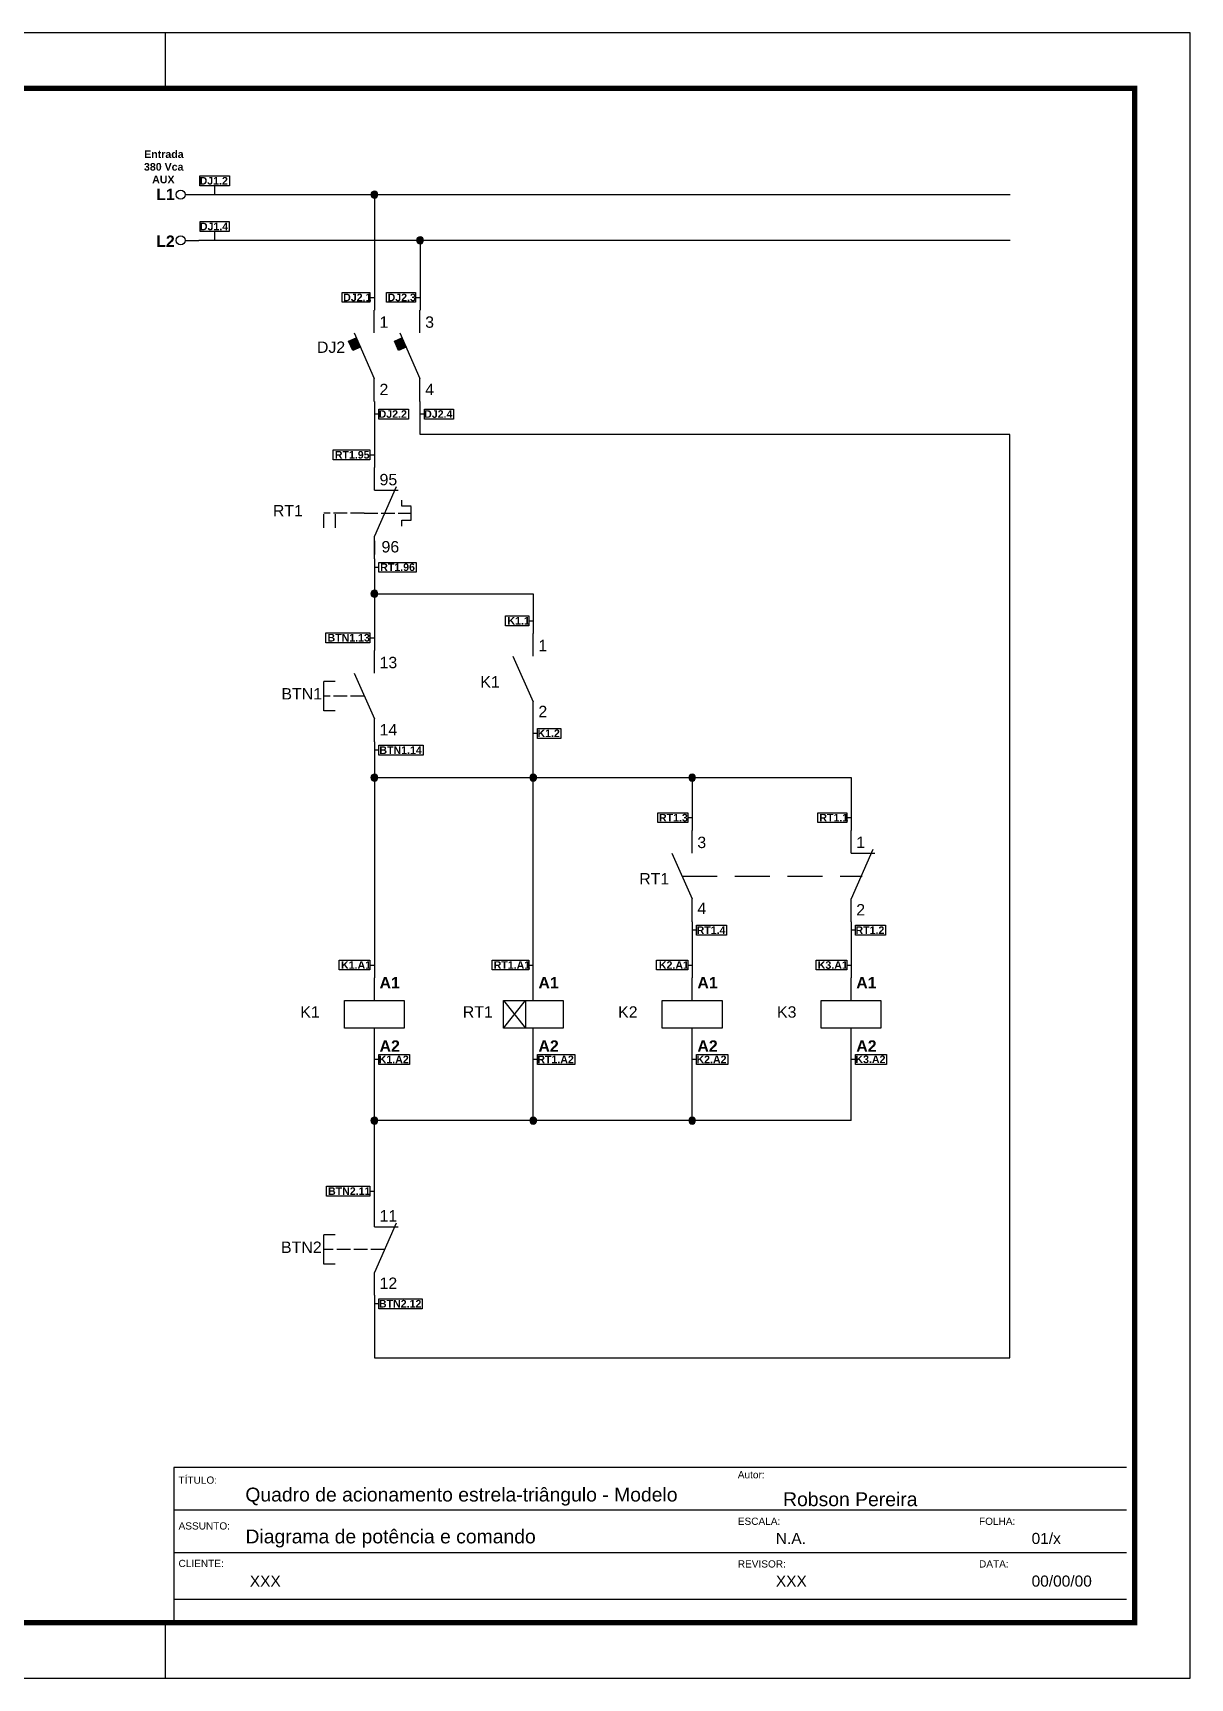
# Model space of a CAD drawing. Header units: millimetres. Extents: x 2659 to 3827, y -300 to 317.
# Drawn here: x 2995.4 to 3204.3, y 20 to 317 of the extents above; entities that cross this region are included whole.
import ezdxf
from ezdxf.enums import TextEntityAlignment as Align

# ---------------------------------------------------------------- set-up
doc = ezdxf.new("R2010")
doc.units = ezdxf.units.MM
doc.linetypes.add('ACAD_ISO02W100', pattern=[15, 12, -3])
doc.linetypes.add('HIDDEN', pattern=[9.525, 6.35, -3.175])
for name, color, linetype in [('ARQ-FOLHA', 7, 'Continuous'), ('DISCONTINUA', 7, 'ACAD_ISO02W100'), ('PFV', 7, 'Continuous'), ('REGEN_LINE', 4, 'Continuous')]:
    doc.layers.add(name, color=color, linetype=linetype)
doc.styles.add('arial', font='arial.ttf')
doc.styles.add('TRINIDAD', font='arial.ttf')

# ---------------------------------------------------------------- blocks, each defined once
blk = doc.blocks.new('FOLHA A3')
at = {"layer": 'ARQ-FOLHA'}
for p, q in [((420, 0), (0, 0)), ((0, 0), (0, -297)), ((235, -10), (235, 0)), ((420, -297), (420, 0)), ((235, -297), (235, -287)), ((0, -297), (420, -297))]:
    blk.add_line(p, q, dxfattribs=at)
at = {"layer": 'ARQ-FOLHA', "const_width": 1}
blk.add_lwpolyline([(410, -10), (25, -10), (25, -287), (410, -287), (410, -10)], dxfattribs=at)
blk = doc.blocks.new('A$C6DFD4CAF')
at = {"layer": 'REGEN_LINE', "linetype": 'Continuous'}
blk.add_line((1.65, 0.82), (4.12, 0.82), dxfattribs=at)
blk.add_circle((0.82, 0.82), 0.825, dxfattribs=at)
blk = doc.blocks.new('I1F')
at = {"layer": 'REGEN_LINE', "linetype": 'Continuous'}
blk.add_hatch(color=256, dxfattribs=at).paths.add_polyline_path([(-0.479, 1.078), (-0.676, 0.99), (-0.563, 0.737), (-0.366, 0.825)])
blk.add_line((-0.535, 1.205), (0, 0), dxfattribs=at)
blk.add_lwpolyline([(-0.366, 0.825), (-0.563, 0.737), (-0.676, 0.99), (-0.479, 1.078)], close=True, dxfattribs=at)
for points in [[(0, 1.205, 0), (0, 1.807, 0)], [(0, -0.602, 0), (0, 0, 0)]]:
    blk.add_polyline3d(points, dxfattribs=at)
blk = doc.blocks.new('A$C76F55B39')
at = {"linetype": 'Continuous', "xscale": 6.84765625, "yscale": 6.84765625, "zscale": 6.847495891502787}
for p in [(10.68, 4.13), (18.93, 4.13)]:
    blk.add_blockref('I1F', p, dxfattribs=at)
at = {"linetype": 'Continuous', "style": 'TRINIDAD'}
for tag, p in [('CONTACTO1', (11.62, 14.33)), ('CONTACTO3', (19.87, 14.33)), ('DISJUNTOR', (0.33, 9.8)), ('CONTACTO2', (11.62, 2.17)), ('CONTACTO4', (19.87, 2.17))]:
    blk.add_attdef(tag, text='', height=2.05, dxfattribs=at).set_placement(p, align=Align.MIDDLE_LEFT)
blk = doc.blocks.new('PNO')
at = {"layer": 'DISCONTINUA', "color": 4, "linetype": 'ACAD_ISO02W100', "ltscale": 0.03}
blk.add_line((-0.268, 0.602), (-1.332, 0.602), dxfattribs=at)
at = {"layer": 'REGEN_LINE', "linetype": 'Continuous'}
for p, q in [((-1.332, 0.215), (-1.332, 0.99)), ((-1.029, 0.99), (-1.332, 0.99)), ((-0.535, 1.205), (0, 0)), ((-1.029, 0.215), (-1.332, 0.215))]:
    blk.add_line(p, q, dxfattribs=at)
for points in [[(0, 1.205, 0), (0, 1.807, 0)], [(0, -0.602, 0), (0, 0, 0)]]:
    blk.add_polyline3d(points, dxfattribs=at)
blk = doc.blocks.new('PULSADOR_START')
at = {"linetype": 'Continuous'}
blk.add_blockref('PNO', (0, 0), dxfattribs=at)
at = {"linetype": 'Continuous', "style": 'TRINIDAD'}
for tag, p in [('CONTACTO1', (0.137, 1.488)), ('PULSADOR_Nº:', (-2.45, 0.663)), ('CONTACTO2', (0.137, -0.286))]:
    blk.add_attdef(tag, text='', height=0.3, dxfattribs=at).set_placement(p, align=Align.MIDDLE_LEFT)
blk = doc.blocks.new('PNC')
at = {"layer": 'DISCONTINUA', "color": 4, "linetype": 'ACAD_ISO02W100', "ltscale": 0.03}
blk.add_line((0.268, 0.602), (-1.332, 0.602), dxfattribs=at)
at = {"layer": 'REGEN_LINE', "linetype": 'Continuous'}
for p, q in [((0.578, 1.301), (0, 0)), ((-1.332, 0.215), (-1.332, 0.99)), ((-1.029, 0.99), (-1.332, 0.99)), ((0, 1.205), (0.63, 1.205)), ((-1.029, 0.215), (-1.332, 0.215))]:
    blk.add_line(p, q, dxfattribs=at)
for points in [[(0, 1.205, 0), (0, 1.807, 0)], [(0, -0.602, 0), (0, 0, 0)]]:
    blk.add_polyline3d(points, dxfattribs=at)
blk = doc.blocks.new('PULSADOR_STOP')
at = {"linetype": 'Continuous'}
blk.add_blockref('PNC', (0, 0), dxfattribs=at)
at = {"linetype": 'Continuous', "style": 'TRINIDAD'}
for tag, p in [('CONTACTO1', (0.137, 1.491)), ('PULSADOR_Nº:', (-2.461, 0.663)), ('CONTACTO2', (0.137, -0.286))]:
    blk.add_attdef(tag, text='', height=0.3, dxfattribs=at).set_placement(p, align=Align.MIDDLE_LEFT)
blk = doc.blocks.new('CF')
at = {"layer": 'REGEN_LINE', "linetype": 'Continuous'}
blk.add_line((-0.535, 1.205), (0, 0), dxfattribs=at)
for points in [[(0, 1.205, 0), (0, 1.807, 0)], [(0, -0.602, 0), (0, 0, 0)]]:
    blk.add_polyline3d(points, dxfattribs=at)
blk = doc.blocks.new('CONTACTOR_FASE')
at = {"linetype": 'Continuous'}
blk.add_blockref('CF', (0, 0), dxfattribs=at)
at = {"style": 'TRINIDAD'}
blk.add_attdef('CONTACTO1', (0.137, 1.34), '', height=0.3, dxfattribs=at)
at = {"linetype": 'Continuous', "style": 'TRINIDAD'}
blk.add_attdef('KM', text='', height=0.3, dxfattribs=at).set_placement((-1.396, 0.531), align=Align.MIDDLE_LEFT)
at = {"style": 'TRINIDAD'}
blk.add_attdef('CONTACTO2', text='', height=0.3, dxfattribs=at).set_placement((0.137, -0.25), align=Align.MIDDLE_LEFT)
blk = doc.blocks.new('C1FNC')
at = {"layer": 'REGEN_LINE', "linetype": 'Continuous'}
for p, q in [((0.578, 1.301), (0, 0)), ((0, 1.205), (0.63, 1.205))]:
    blk.add_line(p, q, dxfattribs=at)
for points in [[(0, 1.205, 0), (0, 1.807, 0)], [(0, -0.602, 0), (0, 0, 0)]]:
    blk.add_polyline3d(points, dxfattribs=at)
blk = doc.blocks.new('CONTACTOR_1F_NC')
at = {"linetype": 'Continuous'}
blk.add_blockref('C1FNC', (0, 0), dxfattribs=at)
at = {"linetype": 'Continuous', "style": 'TRINIDAD'}
for tag, p in [('CONTACTO1', (0.137, 1.491)), ('CONTACTOR_Nº:', (-1.054, 0.67)), ('CONTACTO2', (0.137, -0.286))]:
    blk.add_attdef(tag, text='', height=0.3, dxfattribs=at).set_placement(p, align=Align.MIDDLE_LEFT)
blk = doc.blocks.new('BC')
at = {"layer": 'REGEN_LINE', "linetype": 'Continuous'}
blk.add_lwpolyline([(0.787, 0), (-0.787, 0), (-0.787, 0.727), (0.787, 0.727)], close=True, dxfattribs=at)
for points in [[(0, 0.727, 0), (0, 1.329, 0)], [(0, -0.602, 0), (0, 0, 0)]]:
    blk.add_polyline3d(points, dxfattribs=at)
at = {"char_height": 0.3, "width": 243.39615, "attachment_point": 4, "style": 'TRINIDAD'}
for s, insert in [('{\\fArial|b1|i0|c0|p34;A1}', (0.137, 1.198)), ('{\\fArial|b1|i0|c0|p34;A2}', (0.137, -0.471))]:
    blk.add_mtext(s, dxfattribs=dict(at, insert=insert))
blk = doc.blocks.new('BOBINA_CONTACTOR')
at = {"linetype": 'Continuous'}
blk.add_blockref('BC', (0, 0), dxfattribs=at)
at = {"linetype": 'Continuous', "style": 'TRINIDAD'}
blk.add_attdef('CONTACTOR_Nº:', text='', height=0.3, dxfattribs=at).set_placement((-1.953, 0.426), align=Align.MIDDLE_LEFT)
blk = doc.blocks.new('BTAC')
at = {"layer": 'REGEN_LINE', "linetype": 'Continuous'}
for p, q in [((-0.787, 0.727), (-0.208, 0)), ((-0.787, 0), (-0.208, 0.727))]:
    blk.add_line(p, q, dxfattribs=at)
for points in [[(0.787, 0), (-0.787, 0), (-0.787, 0.727), (0.787, 0.727)], [(-0.787, 0.727), (-0.208, 0.727), (-0.208, 0), (-0.787, 0)]]:
    blk.add_lwpolyline(points, close=True, dxfattribs=at)
for points in [[(0, 0.727, 0), (0, 1.329, 0)], [(0, -0.602, 0), (0, 0, 0)]]:
    blk.add_polyline3d(points, dxfattribs=at)
at = {"char_height": 0.3, "width": 243.39615, "style": 'TRINIDAD'}
for s, insert, attachment_point in [('{\\fArial|b1|i0|c0|p34;A1}', (0.137, 1.348), 1), ('{\\fArial|b1|i0|c0|p34;A2}', (0.137, -0.621), 7)]:
    blk.add_mtext(s, dxfattribs=dict(at, insert=insert, attachment_point=attachment_point))
blk = doc.blocks.new('BOBINA_TEMPO_A_CONEXION')
at = {"linetype": 'Continuous'}
blk.add_blockref('BTAC', (0, 0), dxfattribs=at)
at = {"linetype": 'Continuous', "style": 'TRINIDAD'}
blk.add_attdef('TEMPORIZADOR_Nº:', text='', height=0.3, dxfattribs=at).set_placement((-1.858, 0.429), align=Align.MIDDLE_LEFT)
blk = doc.blocks.new('RTNC')
at = {"layer": 'DISCONTINUA', "linetype": 'ACAD_ISO02W100', "ltscale": 0.03}
for p, q in [((0.727, 0.784), (0.727, 0.948)), ((-0.268, 0.602), (-1.332, 0.602)), ((-1.332, 0.215), (-1.332, 0.602)), ((-1.028, 0.215), (-1.028, 0.602)), ((-0.268, 0.602), (0.969, 0.602)), ((0.969, 0.784), (0.727, 0.784)), ((0.969, 0.421), (0.969, 0.784)), ((0.727, 0.421), (0.969, 0.421)), ((0.727, 0.257), (0.727, 0.421))]:
    blk.add_line(p, q, dxfattribs=at)
at = {"layer": 'REGEN_LINE', "linetype": 'Continuous'}
for p, q in [((0.578, 1.301), (0, 0)), ((0, 1.205), (0.63, 1.205))]:
    blk.add_line(p, q, dxfattribs=at)
for points in [[(0, 1.205, 0), (0, 1.807, 0)], [(0, -0.602, 0), (0, 0, 0)]]:
    blk.add_polyline3d(points, dxfattribs=at)
blk = doc.blocks.new('RELE_TERMICO_NC')
at = {"layer": 'PFV', "color": 0}
blk.add_polyline3d([(0, -0.128, 0), (0, -0.491, 0)], dxfattribs=at)
at = {"linetype": 'Continuous'}
blk.add_blockref('RTNC', (0, 0), dxfattribs=at)
at = {"linetype": 'Continuous', "style": 'TRINIDAD'}
for tag, p in [('CONTACTO1', (0.137, 1.488)), ('RELE_TERMICO_Nº:', (-2.675, 0.668)), ('CONTACTO2', (0.189, -0.283))]:
    blk.add_attdef(tag, text='', height=0.3, dxfattribs=at).set_placement(p, align=Align.MIDDLE_LEFT)
blk = doc.blocks.new('A$C516A3A7E')
at = {"layer": 'ARQ-FOLHA'}
h = blk.add_hatch(dxfattribs=at)
h.set_pattern_fill('ANGLE', color=256)
h.set_pattern_definition([(0, (-2480.903, -361.932), (0, 6.985), [5.08, -1.905]), (90, (-2480.903, -361.932), (-6.985, 4e-16), [5.08, -1.905])])
h.paths.add_polyline_path([(1.24, 0.62, 1), (0, 0.62, 1)])
blk.add_circle((0.62, 0.62), 0.619, dxfattribs=at)
blk = doc.blocks.new('A$C13A8395B')
at = {"layer": 'ARQ-FOLHA'}
for p, q in [((0, 0.62), (1.24, 0.62)), ((0.62, 0), (0.62, 1.24))]:
    blk.add_line(p, q, dxfattribs=at)
blk.add_blockref('A$C516A3A7E', (0, 0), dxfattribs=at)
blk = doc.blocks.new('A$C1C2E36A3')
at = {"layer": 'ARQ-FOLHA'}
h = blk.add_hatch(color=256, dxfattribs=at)
h.dxf.hatch_style = 1
h.paths.add_polyline_path([(0.62, 1.24, 0.414214), (0, 0.62), (0.62, 0.62)])
h.paths.add_polyline_path([(0.62, 1.24), (0.62, 0.62), (1.24, 0.62, 0.414214)])
h.paths.add_polyline_path([(1.24, 0.62), (0.62, 0.62), (0.62, 0, 0.414214)])
h.paths.add_polyline_path([(0.62, 0.62), (0, 0.62, 0.414214), (0.62, 0)])
at = {"layer": 'ARQ-FOLHA', "xscale": -1, "rotation": 180}
blk.add_blockref('A$C13A8395B', (0, 1.24), dxfattribs=at)

msp = doc.modelspace()

# ---------------------------------------------------------------- linework, layer by layer
at = {"color": 6}
for p, q in [((3028.17, 289.39), (3028.17, 287.82)), ((3028.17, 281.14), (3028.17, 279.57)), ((3056.22, 269.27), (3057.01, 269.27)), ((3064.47, 269.27), (3065.26, 269.27)), ((3057.8, 248.18), (3057.01, 248.18)), ((3066.05, 248.18), (3065.26, 248.18)), ((3056.22, 240.85), (3057.01, 240.85)), ((3057.8, 220.53), (3057.01, 220.53)), ((3084.91, 210.89), (3085.7, 210.89)), ((3056.22, 207.83), (3057.01, 207.83)), ((3086.49, 190.56), (3085.7, 190.56)), ((3057.8, 187.51), (3057.01, 187.51)), ((3113.61, 175.34), (3114.4, 175.34)), ((3142.3, 175.34), (3143.09, 175.34)), ((3115.19, 155.01), (3114.4, 155.01)), ((3143.88, 155.01), (3143.09, 155.01)), ((3056.22, 148.74), (3057.01, 148.74)), ((3084.91, 148.74), (3085.7, 148.74)), ((3113.61, 148.74), (3114.4, 148.74)), ((3142.3, 148.74), (3143.09, 148.74)), ((3057.8, 131.69), (3057.01, 131.69)), ((3086.49, 131.69), (3085.7, 131.69)), ((3115.19, 131.69), (3114.4, 131.69)), ((3143.88, 131.69), (3143.09, 131.69)), ((3056.22, 107.92), (3057.01, 107.92)), ((3057.8, 87.59), (3057.01, 87.59))]:
    msp.add_line(p, q, dxfattribs=at)
for points in [[(3030.87, 289.39), (3025.47, 289.39), (3025.47, 291.19), (3030.87, 291.19)], [(3030.8, 281.14), (3025.55, 281.14), (3025.55, 282.94), (3030.8, 282.94)], [(3051.18, 270.16), (3056.22, 270.16), (3056.22, 268.37), (3051.18, 268.37)], [(3059.22, 270.16), (3064.47, 270.16), (3064.47, 268.37), (3059.22, 268.37)], [(3063.2, 247.28), (3057.8, 247.28), (3057.8, 249.08), (3063.2, 249.08)], [(3071.3, 247.28), (3066.05, 247.28), (3066.05, 249.08), (3071.3, 249.08)], [(3049.57, 241.75), (3056.22, 241.75), (3056.22, 239.95), (3049.57, 239.95)], [(3064.54, 219.63), (3057.8, 219.63), (3057.8, 221.42), (3064.54, 221.42)], [(3080.67, 211.78), (3084.91, 211.78), (3084.91, 209.99), (3080.67, 209.99)], [(3048.22, 208.73), (3056.22, 208.73), (3056.22, 206.93), (3048.22, 206.93)], [(3090.67, 189.66), (3086.49, 189.66), (3086.49, 191.46), (3090.67, 191.46)], [(3065.85, 186.61), (3057.8, 186.61), (3057.8, 188.4), (3065.85, 188.4)], [(3108.17, 176.24), (3113.61, 176.24), (3113.61, 174.44), (3108.17, 174.44)], [(3137.07, 176.24), (3142.3, 176.24), (3142.3, 174.44), (3137.07, 174.44)], [(3120.59, 154.12), (3115.19, 154.12), (3115.19, 155.91), (3120.59, 155.91)], [(3149.32, 154.12), (3143.88, 154.12), (3143.88, 155.91), (3149.32, 155.91)], [(3050.66, 149.64), (3056.22, 149.64), (3056.22, 147.84), (3050.66, 147.84)], [(3078.27, 149.64), (3084.91, 149.64), (3084.91, 147.84), (3078.27, 147.84)], [(3107.97, 149.64), (3113.61, 149.64), (3113.61, 147.84), (3107.97, 147.84)], [(3136.8, 149.64), (3142.3, 149.64), (3142.3, 147.84), (3136.8, 147.84)], [(3063.38, 130.79), (3057.8, 130.79), (3057.8, 132.58), (3063.38, 132.58)], [(3093.23, 130.79), (3086.49, 130.79), (3086.49, 132.58), (3093.23, 132.58)], [(3120.82, 130.79), (3115.19, 130.79), (3115.19, 132.58), (3120.82, 132.58)], [(3149.47, 130.79), (3143.88, 130.79), (3143.88, 132.58), (3149.47, 132.58)], [(3048.34, 108.81), (3056.22, 108.81), (3056.22, 107.02), (3048.34, 107.02)], [(3065.67, 86.69), (3057.8, 86.69), (3057.8, 88.49), (3065.67, 88.49)]]:
    msp.add_lwpolyline(points, close=True, dxfattribs=at)
at = {"layer": 'ARQ-FOLHA'}
for p, q in [((3025.34, 287.82), (3171.82, 287.82)), ((3057.01, 287.82), (3057.01, 266.97)), ((3025.34, 279.57), (3171.82, 279.57)), ((3065.26, 279.57), (3065.26, 266.97)), ((3057.01, 250.47), (3057.01, 238.56)), ((3065.26, 244.51), (3065.26, 250.47)), ((3171.78, 244.51), (3065.26, 244.51)), ((3171.78, 77.83), (3171.78, 244.51)), ((3057.01, 222.06), (3057.01, 205.54)), ((3057.01, 215.77), (3085.7, 215.77)), ((3085.7, 215.77), (3085.7, 208.59)), ((3085.7, 146.44), (3085.7, 192.09)), ((3057.01, 189.04), (3057.01, 146.44)), ((3057.01, 182.57), (3143.09, 182.57)), ((3114.4, 182.57), (3114.4, 173.05)), ((3143.09, 182.57), (3143.09, 173.05)), ((3114.4, 156.55), (3114.4, 146.44)), ((3143.09, 156.55), (3143.09, 146.44)), ((3057.01, 105.62), (3057.01, 133.22)), ((3085.7, 120.64), (3085.7, 133.22)), ((3114.4, 120.64), (3114.4, 133.22)), ((3143.09, 120.64), (3143.09, 133.22)), ((3143.09, 120.64), (3057.01, 120.64)), ((3057.01, 89.12), (3057.01, 77.83)), ((3057.01, 77.83), (3171.78, 77.83)), ((3192.81, 58), (3020.81, 58)), ((3020.81, 58), (3020.81, 30.01)), ((3192.81, 50.3), (3020.81, 50.3)), ((3192.81, 42.6), (3020.81, 42.6)), ((3192.81, 34.2), (3020.81, 34.2))]:
    msp.add_line(p, q, dxfattribs=at)
at = {"layer": 'ARQ-FOLHA', "color": 4, "linetype": 'HIDDEN'}
msp.add_line((3112.56, 164.8), (3145.07, 164.8), dxfattribs=at)

# ---------------------------------------------------------------- block references
at = {"linetype": 'Continuous', "xscale": 6.84765625, "yscale": 6.84765625, "zscale": 6.847495891502787}
for name, p, values in [('RELE_TERMICO_NC', (3057.01, 226.18), {'RELE_TERMICO_Nº:': 'RT1', 'CONTACTO1': '95', 'CONTACTO2': '96'}), ('CONTACTOR_FASE', (3085.7, 196.22), {'KM': 'K1', 'CONTACTO1': '1', 'CONTACTO2': '2'}), ('PULSADOR_START', (3057.01, 193.16), {'PULSADOR_Nº:': 'BTN1', 'CONTACTO1': '13', 'CONTACTO2': '14'}), ('CONTACTOR_FASE', (3114.4, 160.67), {'KM': 'RT1', 'CONTACTO1': '3', 'CONTACTO2': '4'}), ('BOBINA_CONTACTOR', (3057.01, 137.34), {'CONTACTOR_Nº:': 'K1'}), ('BOBINA_TEMPO_A_CONEXION', (3085.7, 137.34), {'TEMPORIZADOR_Nº:': 'RT1'}), ('BOBINA_CONTACTOR', (3114.4, 137.34), {'CONTACTOR_Nº:': 'K2'}), ('BOBINA_CONTACTOR', (3143.09, 137.34), {'CONTACTOR_Nº:': 'K3'}), ('PULSADOR_STOP', (3057.01, 93.25), {'PULSADOR_Nº:': 'BTN2', 'CONTACTO1': '11', 'CONTACTO2': '12'})]:
    msp.add_blockref(name, p, dxfattribs=at).add_auto_attribs(values)
at = {"linetype": 'Continuous'}
ref = msp.add_blockref('CONTACTOR_1F_NC', (3143.09, 160.67), dxfattribs=dict(at, xscale=6.84765625, yscale=6.84765625, zscale=6.847495891502787))
ref.add_attrib('CONTACTO1', '1', dxfattribs={"linetype": 'Continuous', "height": 2.05, "style": 'TRINIDAD'}).set_placement((3144.03, 170.88), align=Align.MIDDLE_LEFT)
ref.add_attrib('CONTACTO2', '2', dxfattribs={"linetype": 'Continuous', "height": 2.05, "style": 'TRINIDAD'}).set_placement((3144.03, 158.71), align=Align.MIDDLE_LEFT)
at = {"layer": 'ARQ-FOLHA'}
for name, p in [('FOLHA A3', (2784.31, 317.01)), ('A$C6DFD4CAF', (3021.22, 286.99)), ('A$C1C2E36A3', (3056.39, 287.2)), ('A$C6DFD4CAF', (3021.22, 278.74)), ('A$C1C2E36A3', (3064.64, 278.95)), ('A$C1C2E36A3', (3056.39, 215.15)), ('A$C1C2E36A3', (3056.39, 181.95)), ('A$C1C2E36A3', (3085.08, 181.95)), ('A$C1C2E36A3', (3113.78, 181.95)), ('A$C1C2E36A3', (3056.39, 120.02)), ('A$C1C2E36A3', (3085.08, 120.02)), ('A$C1C2E36A3', (3113.78, 120.02))]:
    msp.add_blockref(name, p, dxfattribs=at)
msp.add_blockref('A$C76F55B39', (3046.32, 250.47), dxfattribs=at).add_auto_attribs({'CONTACTO4': '4', 'CONTACTO3': '3', 'CONTACTO2': '2', 'CONTACTO1': '1', 'DISJUNTOR': 'DJ2'})

# ---------------------------------------------------------------- texts
at = {"attachment_point": 1, "style": 'TRINIDAD'}
for s, insert, char_height, width in [('\\pi2.0087;{\\fArial|b1|i0|c0|p34;Entrada \\P\\pi1.9727;380 Vca\\P\\pi3.4501;AUX}', (3013.44, 295.8), 1.3695, 10.9368), ('{\\fArial|b1|i0|c0|p34;L1}', (3017.62, 288.88), 2.0542, 1666.6542), ('{\\fArial|b1|i0|c0|p34;L2}', (3017.62, 280.44), 2.0542, 1666.6542)]:
    msp.add_mtext(s, dxfattribs=dict(at, insert=insert, char_height=char_height, width=width))
at = {"color": 6, "char_height": 1.3695, "width": 1.9773, "style": 'TRINIDAD'}
for s, insert, attachment_point in [('{\\fArial|b1|i0|c0|p34;DJ1.2}', (3030.56, 289.61), 9), ('{\\fArial|b1|i0|c0|p34;DJ1.4}', (3030.61, 281.36), 9), ('{\\fArial|b1|i0|c0|p34;DJ2.1}', (3051.38, 269.94), 1), ('{\\fArial|b1|i0|c0|p34;DJ2.3}', (3059.41, 269.94), 1), ('{\\fArial|b1|i0|c0|p34;DJ2.2}', (3062.89, 247.5), 9), ('{\\fArial|b1|i0|c0|p34;DJ2.4}', (3071.11, 247.5), 9), ('{\\fArial|b1|i0|c0|p34;RT1.95}', (3049.87, 241.53), 1), ('{\\fArial|b1|i0|c0|p34;RT1.96}', (3064.34, 219.85), 9), ('{\\fArial|b1|i0|c0|p34;K1.1}', (3081.04, 211.56), 1), ('{\\fArial|b1|i0|c0|p34;BTN1.13}', (3048.55, 208.51), 1), ('{\\fArial|b1|i0|c0|p34;K1.2}', (3090.51, 189.88), 9), ('{\\fArial|b1|i0|c0|p34;BTN1.14}', (3065.58, 186.83), 9), ('{\\fArial|b1|i0|c0|p34;RT1.3}', (3108.41, 176.02), 1), ('{\\fArial|b1|i0|c0|p34;RT1.1}', (3137.37, 176.02), 1), ('{\\fArial|b1|i0|c0|p34;RT1.2}', (3149.1, 154.34), 9), ('{\\fArial|b1|i0|c0|p34;K1.A1}', (3051, 149.42), 1), ('{\\fArial|b1|i0|c0|p34;RT1.A1}', (3078.56, 149.42), 1), ('{\\fArial|b1|i0|c0|p34;K2.A1}', (3108.39, 149.42), 1), ('{\\fArial|b1|i0|c0|p34;K3.A1}', (3137.08, 149.42), 1), ('{\\fArial|b1|i0|c0|p34;K1.A2}', (3063.22, 131.01), 9), ('{\\fArial|b1|i0|c0|p34;RT1.A2}', (3093.03, 131.01), 9), ('{\\fArial|b1|i0|c0|p34;K2.A2}', (3120.6, 131.01), 9), ('{\\fArial|b1|i0|c0|p34;K3.A2}', (3149.3, 131.01), 9), ('{\\fArial|b1|i0|c0|p34;BTN2.11}', (3048.65, 108.6), 1), ('{\\fArial|b1|i0|c0|p34;BTN2.12}', (3065.5, 86.91), 9)]:
    msp.add_mtext(s, dxfattribs=dict(at, insert=insert, attachment_point=attachment_point))
at = {"color": 6, "insert": (3120.41, 154.34), "char_height": 1.3695, "attachment_point": 9, "style": 'TRINIDAD'}
msp.add_mtext('{\\fArial|b1|i0|c0|p34;RT1.4}', dxfattribs=at)
at = {"layer": 'ARQ-FOLHA', "style": 'arial'}
for s, height, p in [('TÍTULO:', 1.3, (3021.65, 55.1)), ('Autor:', 1.3, (3122.64, 56.07)), ('Quadro de acionamento estrela-triângulo - Modelo', 2.5, (3033.72, 51.89)), ('Robson Pereira', 2.5, (3130.82, 51.05)), ('ASSUNTO:', 1.3, (3021.66, 46.83)), ('ESCALA:', 1.3, (3122.64, 47.67)), ('FOLHA:', 1.3, (3166.2, 47.67)), ('Diagrama de potência e comando', 2.5, (3033.74, 44.33)), ('N.A.', 2, (3129.51, 44.22)), ('01/x', 2, (3175.69, 44.22)), ('CLIENTE:', 1.3, (3021.65, 40.06)), ('REVISOR:', 1.3, (3122.64, 39.97)), ('DATA:', 1.3, (3166.2, 39.97)), ('00/00/00', 2, (3175.69, 36.52)), ('XXX', 2, (3034.52, 36.52)), ('XXX', 2, (3129.51, 36.52))]:
    msp.add_text(s, height=height, dxfattribs=at).set_placement(p)

doc.saveas('drawing.dxf')
